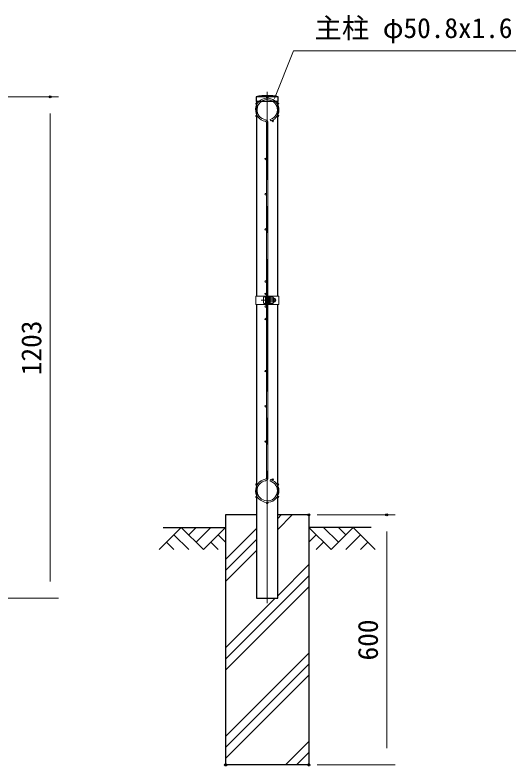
# Model space of a CAD drawing. Units: millimetres, scale not verified. Extents: x -4200 to 4200, y -2970 to 2970.
# Drawn here: x -529 to 674, y -509 to 1293 of the extents above; entities that cross this region are included whole.
import ezdxf
from ezdxf.enums import TextEntityAlignment as Align

# ---------------------------------------------------------------- set-up
doc = ezdxf.new("R2010")
doc.units = ezdxf.units.MM
doc.header["$LTSCALE"] = 10
doc.header["$PDMODE"] = 32
doc.header["$PDSIZE"] = 5
doc.linetypes.add('USER1', pattern=[50.8, 31.75, -6.35, 6.35, -6.35])
for name, color, linetype, lineweight in [('0-4_D-STR1', 1, 'Continuous', 25), ('0-5_D-BMK', 2, 'USER1', 13), ('0-6_D-STR2', 7, 'Continuous', 13), ('0-7_D-STR-DIM', 7, 'Continuous', 13), ('0-A_D-STR3', 3, 'Continuous', 13), ('0-B_D-STR-TXT', 7, 'Continuous', 13), ('0-C_D-DCR-HCH', 7, 'Continuous', 13), ('0-D_D-STR4', 7, 'Continuous', 25), ('0-E_D-BGD', 7, 'Continuous', 25)]:
    doc.layers.add(name, color=color, linetype=linetype, lineweight=lineweight)
doc.layers.add('0-9_Defpoints', color=7, linetype='Continuous')
doc.styles.add('ＭＳ ゴシック', font='')
doc.styles.get('ＭＳ ゴシック').set_extended_font_data('MS Gothic')

msp = doc.modelspace()

# ---------------------------------------------------------------- linework, layer by layer
at = {"layer": '0-4_D-STR1'}
for p, q in [((103.13, 1096.98), (49.93, 1096.98)), ((49.93, 1096.98), (49.93, 1085.98)), ((103.13, 1085.98), (49.93, 1085.98)), ((51.13, 1085.98), (51.13, 618.98)), ((101.93, 618.98), (101.93, 1085.98)), ((103.13, 1085.98), (103.13, 1096.98)), ((51.13, 598.98), (51.13, -106.02)), ((101.93, -106.02), (101.93, 598.98)), ((51.13, -106.02), (101.93, -106.02))]:
    msp.add_line(p, q, dxfattribs=at)
msp.add_arc((76.53, 980.55), 119.43, 77.13052, 102.86948, dxfattribs=at)
at = {"layer": '0-5_D-BMK'}
for p, q in [((76.53, -118.02), (76.53, 1108.98)), ((62.11, 608.98), (97.85, 608.98))]:
    msp.add_line(p, q, dxfattribs=at)
at = {"layer": '0-6_D-STR2'}
for p, q in [((74.73, 608.98), (74.73, 1034.84)), ((78.33, 608.98), (78.33, 1034.84)), ((83.5, 1042.6), (84.53, 1039.15)), ((74.73, 608.98), (74.73, 183.11)), ((78.33, 608.98), (78.33, 183.11)), ((83.5, 175.36), (84.53, 178.81))]:
    msp.add_line(p, q, dxfattribs=at)
for centre in [(50.72, 1080.88), (76.53, 1095.78), (102.34, 1080.88), (50.72, 1051.08), (102.34, 1051.08), (89.65, 1039.22), (72.93, 947.98), (72.93, 863.48), (72.93, 778.98), (72.93, 653.98), (72.93, 623.98), (72.93, 593.98), (72.93, 563.98), (72.93, 438.98), (72.93, 354.48), (72.93, 269.98), (89.65, 178.74), (50.72, 166.88), (102.34, 166.88), (50.72, 137.08), (102.34, 137.08), (76.53, 122.18)]:
    msp.add_circle(centre, 1.8, dxfattribs=at)
for centre, radius, start, end in [((76.53, 1065.98), 28, 286.60421, 260.16066), ((76.53, 1065.98), 24.4, 286.60421, 260.16066), ((71.13, 1034.84), 3.6, 0, 80.16066), ((71.13, 1034.84), 7.2, 0, 80.16066), ((71.13, 183.11), 3.6, 279.83934, 0), ((71.13, 183.11), 7.2, 279.83934, 0), ((76.53, 151.98), 28, 99.83934, 73.39579), ((76.53, 151.98), 24.4, 99.83934, 73.39579)]:
    msp.add_arc(centre, radius, start, end, dxfattribs=at)
at = {"layer": '0-7_D-STR-DIM'}
for p, q in [((-864.97, 1096.98), (-424.97, 1096.98)), ((-444.97, -66.02), (-444.97, 1056.98)), ((196.53, 93.98), (383.51, 93.98)), ((363.51, -466.02), (363.51, 53.98)), ((-1339.57, -106.02), (-424.97, -106.02)), ((196.53, -506.02), (383.51, -506.02))]:
    msp.add_line(p, q, dxfattribs=at)
at = {"layer": '0-9_Defpoints'}
for p in [(-444.97, 1096.98), (176.53, 93.98), (363.51, 93.98), (-23.47, -506.02), (176.53, -506.02), (176.53, -506.02)]:
    msp.add_point(p, dxfattribs=at)
at = {"layer": '0-A_D-STR3'}
for p, q in [((48.83, 618.98), (74.73, 618.98)), ((48.83, 618.98), (48.83, 598.98)), ((67.63, 615.48), (67.63, 602.48)), ((72.43, 598.98), (72.43, 618.98)), ((72.43, 616.98), (72.43, 600.98)), ((74.73, 598.98), (74.73, 618.98)), ((74.73, 612.98), (78.33, 612.98)), ((78.33, 598.98), (78.33, 618.98)), ((78.33, 618.98), (104.23, 618.98)), ((80.63, 598.98), (80.63, 618.98)), ((80.63, 613.48), (81.02, 616.64)), ((80.63, 613.48), (80.63, 604.48)), ((82.78, 616.73), (81.12, 616.73)), ((82.83, 608.98), (82.83, 616.7)), ((89.62, 612.73), (82.83, 612.73)), ((82.93, 616.49), (82.88, 616.66)), ((89.62, 616.49), (82.93, 616.49)), ((92.13, 613.98), (92.13, 603.98)), ((92.13, 612.98), (95.43, 612.98)), ((95.43, 612.98), (95.43, 604.98)), ((104.23, 618.98), (104.23, 598.98)), ((48.83, 598.98), (74.73, 598.98)), ((74.73, 612.3), (78.33, 612.3)), ((74.73, 605.66), (78.33, 605.66)), ((74.73, 604.98), (78.33, 604.98)), ((78.33, 598.98), (104.23, 598.98)), ((80.63, 604.48), (81.02, 601.32)), ((82.76, 601.23), (81.12, 601.23)), ((82.83, 608.98), (82.83, 601.25)), ((89.62, 605.23), (82.83, 605.23)), ((89.62, 601.47), (82.93, 601.47)), ((92.13, 612.3), (95.75, 612.3)), ((92.13, 605.66), (95.75, 605.66)), ((92.13, 604.98), (95.43, 604.98))]:
    msp.add_line(p, q, dxfattribs=at)
for centre, radius, start, end in [((81.12, 616.63), 0.1, 90, 173), ((82.78, 616.63), 0.1, 15, 90), ((77.95, 614.61), 5.32, 339.37322, 22.7756), ((62.07, 608.98), 21.19, 0, 10.20031), ((83.86, 608.98), 6.87, 0, 33.09348), ((88.61, 614.61), 2.13, 298.45309, 61.54691), ((85.35, 609.72), 8, 32.13463, 57.68315), ((87.93, 608.98), 8.5, 331.92751, 28.07249), ((81.12, 601.33), 0.1, 187, 270), ((82.76, 601.33), 0.1, 270, 337.2244), ((77.95, 603.35), 5.32, 337.2244, 20.62678), ((62.07, 608.98), 21.19, 349.79969, 0), ((83.86, 608.98), 6.87, 326.90652, 0), ((88.61, 603.35), 2.13, 298.45309, 61.54691), ((85.35, 608.23), 8, 302.31685, 327.86537)]:
    msp.add_arc(centre, radius, start, end, dxfattribs=at)
for centre, start_param, end_param in [((72.43, 615.48), 1.5707963, 3.1415927), ((72.43, 602.48), 3.1415927, 4.712389)]:
    msp.add_ellipse(centre, major_axis=(4.8, 0), ratio=0.3125, start_param=start_param, end_param=end_param, dxfattribs=at)
at = {"layer": '0-B_D-STR-TXT'}
msp.add_lwpolyline([(674.05, 1207.71), (139.37, 1207.71), (93.88, 1092.76)], dxfattribs=at)
at = {"layer": '0-C_D-DCR-HCH'}
for p, q in [((101.93, 59.14), (136.77, 93.98)), ((101.93, 85.65), (110.26, 93.98)), ((-129.9, 63.98), (-183.11, 10.77)), ((-129.9, 63.98), (-76.68, 10.77)), ((-112.16, 46.24), (-94.42, 63.98)), ((-94.42, 28.5), (-58.95, 63.98)), ((-76.68, 10.77), (-23.47, 63.98)), ((-23.47, -13.23), (51.13, 61.37)), ((229.74, 10.77), (176.53, 63.98)), ((247.48, 28.5), (212, 63.98)), ((282.95, 63.98), (229.74, 10.77)), ((265.31, 46.15), (247.48, 63.98)), ((282.95, 63.98), (336.16, 10.77)), ((-147.63, 46.24), (-112, 10.77)), ((-41.21, 46.24), (-23.47, 28.59)), ((194.27, 46.24), (176.53, 28.59)), ((300.69, 46.24), (265.05, 10.77)), ((-165.37, 28.5), (-147.55, 10.77)), ((-58.95, 28.5), (-41.13, 10.77)), ((-23.47, -39.75), (51.13, 34.85)), ((212, 28.5), (194.18, 10.77)), ((318.43, 28.5), (300.61, 10.77)), ((-23.47, -66.26), (51.13, 8.34)), ((101.93, -99.96), (176.53, -25.36)), ((-23.47, -251.88), (176.53, -51.88)), ((-23.47, -278.4), (176.53, -78.4)), ((-23.47, -225.36), (95.87, -106.02)), ((-23.47, -437.5), (176.53, -237.5)), ((-23.47, -464.01), (176.53, -264.01)), ((-23.47, -490.53), (176.53, -290.53)), ((120.13, -506.02), (176.53, -449.63)), ((146.65, -506.02), (176.53, -476.14)), ((173.17, -506.02), (176.53, -502.66))]:
    msp.add_line(p, q, dxfattribs=at)
at = {"layer": '0-D_D-STR4'}
for p, q in [((-23.47, 93.98), (-23.47, -506.02)), ((51.13, 93.98), (-23.47, 93.98)), ((176.53, 93.98), (101.93, 93.98)), ((176.53, 93.98), (176.53, -506.02)), ((176.53, -506.02), (-23.47, -506.02))]:
    msp.add_line(p, q, dxfattribs=at)
at = {"layer": '0-E_D-BGD'}
for p, q in [((-173.47, 63.98), (-23.47, 63.98)), ((326.53, 63.98), (176.53, 63.98))]:
    msp.add_line(p, q, dxfattribs=at)

# ---------------------------------------------------------------- texts
at = {"layer": '0-7_D-STR-DIM', "style": 'ＭＳ ゴシック'}
for s, p in [('1203', (-451.72, 429.23)), ('600', (356.76, -255.27))]:
    msp.add_text(s, height=48.09, rotation=90, dxfattribs=at).set_placement(p, align=Align.BOTTOM_LEFT)
at = {"layer": '0-B_D-STR-TXT', "style": 'ＭＳ ゴシック'}
msp.add_text('主柱 φ50.8x1.6', height=48.09, dxfattribs=at).set_placement((190.29, 1223.72), align=Align.BOTTOM_LEFT)

doc.saveas('drawing.dxf')
